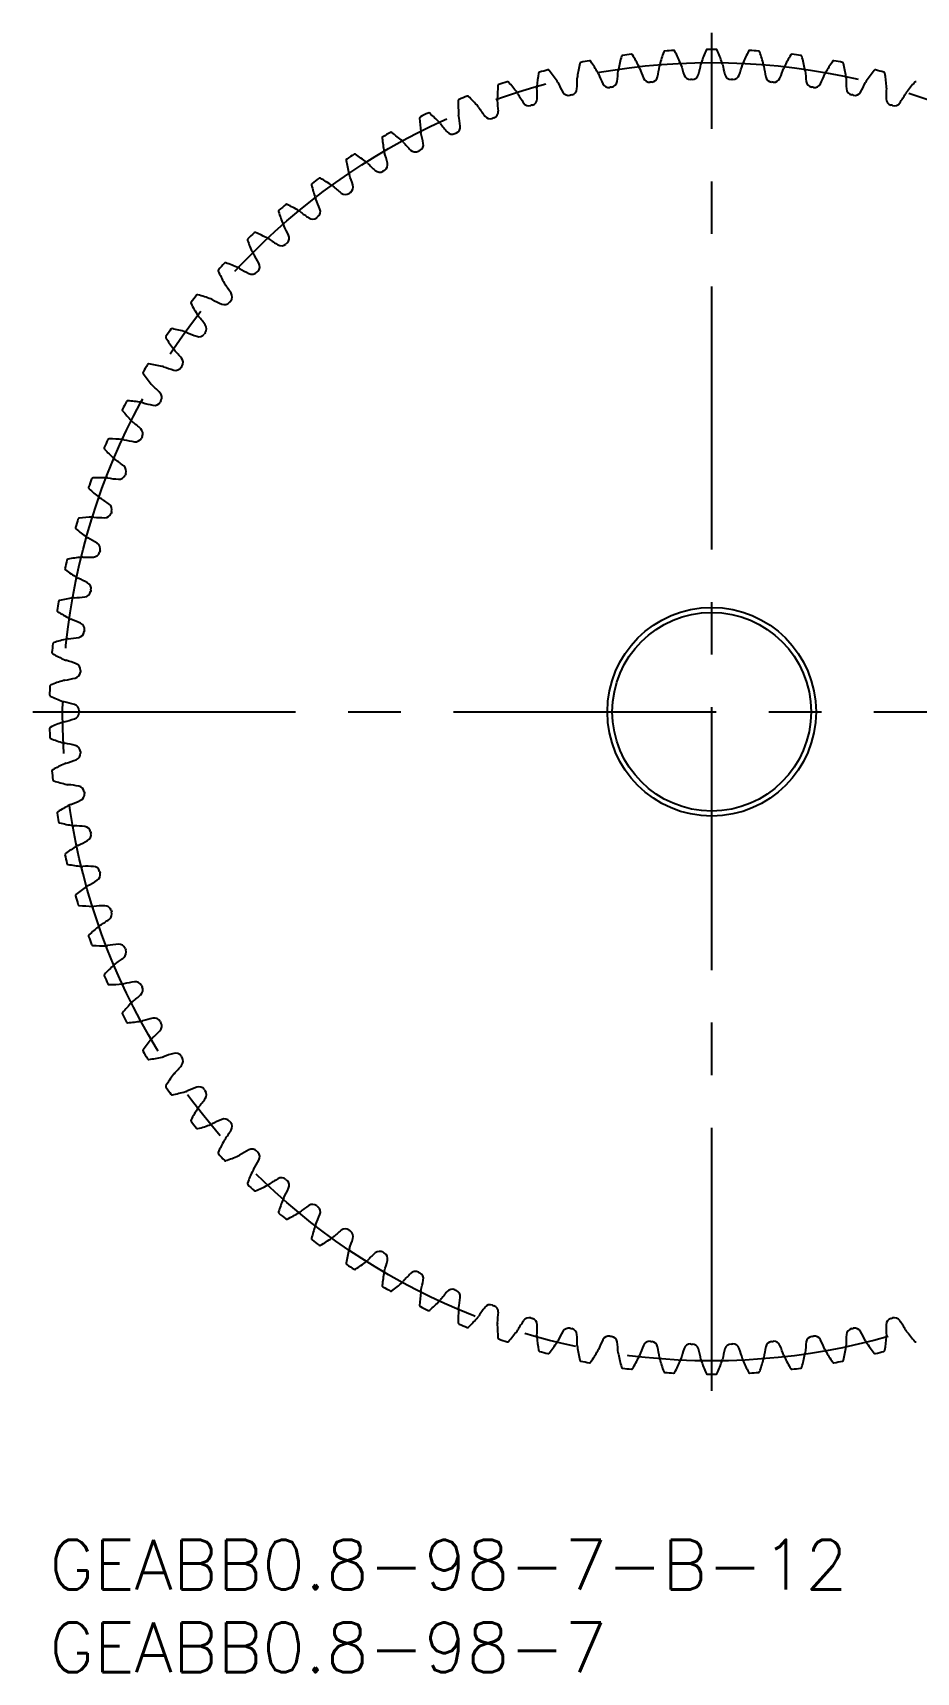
# Model space of a CAD drawing. Extents: x -1 to 120, y -8 to 91.
# Drawn here: x -1 to 52.4, y -8 to 91 of the extents above; entities that cross this region are included whole.
import ezdxf

# ---------------------------------------------------------------- set-up
doc = ezdxf.new("R2010")
doc.units = 0
doc.header["$LTSCALE"] = 0.5
doc.linetypes.add('CENTER', pattern=[50.8, 31.75, -6.35, 6.35, -6.35])
for name, color, linetype in [('MSM_CENTER', 1, 'CENTER'), ('MSM_CONTINUOUS', 7, 'CONTINUOUS'), ('MSM_PART_NUMBER', 7, 'CONTINUOUS')]:
    doc.layers.add(name, color=color, linetype=linetype)
doc.styles.get("Standard").update_dxf_attribs({"font": 'txt.shx', "height": 3, "bigfont": 'bigfont.shx'})

# ---------------------------------------------------------------- blocks, each defined once
blk = doc.blocks.new('*U2')
at = {"layer": 'MSM_PART_NUMBER'}
blk.add_text('GEABB0.8-98-7-B-12', height=3, dxfattribs=at).set_placement((0, -3))
blk = doc.blocks.new('*U3')
at = {"layer": 'MSM_PART_NUMBER'}
blk.add_text('GEABB0.8-98-7', height=3, dxfattribs=at).set_placement((0, -8))

msp = doc.modelspace()

# ---------------------------------------------------------------- linework, layer by layer
at = {"layer": 'MSM_CENTER'}
for p, q in [((40, 9), (40, 91)), ((-1, 50), (81, 50))]:
    msp.add_line(p, q, dxfattribs=at)
msp.add_circle((40, 50), 39.2, dxfattribs=at)
at = {"layer": 'MSM_CONTINUOUS'}
for radius in [6.3, 6]:
    msp.add_circle((40, 50), radius, dxfattribs=at)
for centre, radius, start, end in [((44.02, 86.634), 12.25, 168.15503, 171.93878), ((32.109, 89.132), 0.08, 101.40085, 168.15503), ((40, 50), 40, 100.63996, 101.40085), ((32.629, 89.234), 0.08, 33.88579, 100.63995), ((22.526, 82.448), 12.25, 30.10204, 33.88579), ((46.359, 86.301), 12.25, 164.48156, 168.26531), ((34.632, 89.557), 0.08, 97.72739, 164.48156), ((40, 50), 40, 96.96649, 97.72739), ((35.158, 89.625), 0.08, 30.21232, 96.9665), ((24.641, 83.501), 12.25, 26.42857, 30.21232), ((48.671, 85.819), 12.25, 160.80809, 164.59184), ((37.178, 89.82), 0.08, 94.05392, 160.80809), ((40, 50), 40, 93.29302, 94.05392), ((37.707, 89.854), 0.08, 26.53885, 93.29303), ((26.819, 84.416), 12.25, 22.7551, 26.53885), ((37.503, 88.898), 0.665, 15.10858, 22.75523), ((29.743, 91.052), 9.8, 344.7619, 348.56501), ((40, 88.978), 0.665, 160.91824, 168.56489), ((50.949, 85.19), 12.25, 157.13462, 160.91837), ((39.735, 89.919), 0.08, 90.38045, 157.13462), ((40, 50), 40, 89.61955, 90.38045), ((40.265, 89.919), 0.08, 22.86538, 89.61956), ((29.051, 85.19), 12.25, 19.08163, 22.86538), ((40, 88.978), 0.665, 11.43511, 19.08176), ((50.257, 91.052), 9.8, 191.43499, 195.2381), ((42.497, 88.898), 0.665, 157.24477, 164.89142), ((53.181, 84.416), 12.25, 153.46115, 157.2449), ((42.293, 89.854), 0.08, 86.70698, 153.46115), ((40, 50), 40, 85.94608, 86.70698), ((42.822, 89.82), 0.08, 19.19191, 85.94608), ((31.329, 85.819), 12.25, 15.40816, 19.19191), ((55.359, 83.501), 12.25, 149.78768, 153.57143), ((44.842, 89.625), 0.08, 83.03351, 149.78768), ((40, 50), 40, 82.27261, 83.03351), ((45.368, 89.557), 0.08, 15.51844, 82.27261), ((33.641, 86.301), 12.25, 11.73469, 15.51844), ((57.474, 82.448), 12.25, 146.11421, 149.89796), ((47.371, 89.234), 0.08, 79.36052, 146.11421), ((40, 50), 40, 78.59915, 79.36004), ((47.891, 89.132), 0.08, 11.84497, 78.59915), ((35.98, 86.634), 12.25, 8.06122, 11.84497), ((41.664, 86.817), 12.25, 171.8285, 175.61224), ((29.618, 88.546), 0.08, 105.07432, 171.8285), ((40, 50), 40, 104.31343, 105.07432), ((30.131, 88.681), 0.08, 37.55926, 104.31344), ((20.483, 81.262), 12.25, 33.77551, 37.55926), ((22.085, 88.335), 9.8, 355.7823, 359.58542), ((32.549, 88.259), 0.665, 171.93865, 179.5853), ((32.549, 88.259), 0.665, 22.45552, 30.10217), ((42.22, 92.256), 9.8, 202.4554, 206.25851), ((24.577, 89.404), 9.8, 352.10884, 355.91195), ((35.016, 88.658), 0.665, 168.26518, 175.91183), ((35.016, 88.658), 0.665, 18.78205, 26.4287), ((44.923, 92.027), 9.8, 198.78193, 202.58504), ((36.244, 88.417), 0.4, 202.58504, 275.58388), ((36.343, 88.426), 0.4, 275.43653, 348.43537), ((27.134, 90.311), 9.8, 348.43537, 352.23848), ((37.503, 88.898), 0.665, 164.59171, 172.23836), ((47.606, 91.625), 9.8, 195.10846, 198.91157), ((38.713, 88.579), 0.4, 198.91157, 271.91041), ((40, 50), 38.2, 91.76306, 91.92659), ((38.812, 88.582), 0.4, 271.76306, 344.7619), ((41.188, 88.582), 0.4, 195.2381, 268.23694), ((40, 50), 38.2, 88.08959, 88.25312), ((41.287, 88.579), 0.4, 268.08957, 341.08843), ((32.394, 91.625), 9.8, 341.08843, 344.89154), ((42.497, 88.898), 0.665, 7.76164, 15.40829), ((52.866, 90.311), 9.8, 187.76152, 191.56463), ((43.657, 88.426), 0.4, 191.56463, 264.56347), ((43.756, 88.417), 0.4, 264.4161, 337.41496), ((35.077, 92.027), 9.8, 337.41496, 341.21807), ((44.984, 88.658), 0.665, 153.5713, 161.21795), ((44.984, 88.658), 0.665, 4.08817, 11.73482), ((55.423, 89.404), 9.8, 184.08805, 187.89116), ((37.78, 92.256), 9.8, 333.74149, 337.5446), ((47.451, 88.259), 0.665, 149.89783, 157.54448), ((47.451, 88.259), 0.665, 0.4147, 8.06135), ((57.915, 88.335), 9.8, 180.41458, 184.2177), ((59.517, 81.262), 12.25, 142.44074, 146.22449), ((49.869, 88.681), 0.08, 75.68657, 142.44074), ((40, 50), 40, 74.92568, 75.68657), ((50.382, 88.546), 0.08, 8.1715, 74.92568), ((38.336, 86.817), 12.25, 4.38776, 8.1715), ((40, 50), 40, 111.66037, 112.42126), ((25.265, 87.101), 0.08, 44.9062, 111.66037), ((16.646, 78.51), 12.25, 41.12245, 44.9062), ((39.302, 86.848), 12.25, 175.50197, 179.28571), ((27.17, 87.802), 0.08, 108.74731, 175.50197), ((40, 50), 40, 107.9869, 108.74779), ((27.673, 87.969), 0.08, 41.23273, 107.9869), ((18.52, 79.948), 12.25, 37.44898, 41.23273), ((27.718, 86.992), 0.665, 29.80246, 37.4491), ((36.799, 92.193), 9.8, 209.80233, 213.60545), ((30.113, 87.703), 0.665, 175.61212, 183.25877), ((19.665, 87.108), 9.8, 359.45577, 3.25889), ((30.113, 87.703), 0.665, 26.12899, 33.77564), ((39.509, 92.311), 9.8, 206.12886, 209.93198), ((31.362, 87.621), 0.4, 209.93198, 282.93081), ((40, 50), 38.2, 102.78347, 102.94699), ((31.459, 87.643), 0.4, 282.78347, 355.78231), ((33.79, 88.097), 0.4, 206.25851, 279.25734), ((40, 50), 38.2, 99.11, 99.27353), ((33.888, 88.113), 0.4, 279.11, 352.10884), ((40, 50), 38.2, 95.43653, 95.60006), ((40, 50), 38.2, 84.41613, 84.57965), ((46.112, 88.113), 0.4, 187.89116, 260.89), ((40, 50), 38.2, 80.74266, 80.90618), ((46.21, 88.097), 0.4, 260.74263, 333.74149), ((48.541, 87.643), 0.4, 184.21769, 257.21653), ((40, 50), 38.2, 77.06919, 77.23271), ((48.638, 87.621), 0.4, 257.06916, 330.06802), ((40.491, 92.311), 9.8, 330.06802, 333.87114), ((49.887, 87.703), 0.665, 146.22436, 153.87101), ((60.335, 87.108), 9.8, 176.74111, 180.54423), ((49.887, 87.703), 0.665, 356.74123, 4.38788), ((43.201, 92.193), 9.8, 326.39455, 330.19767), ((52.282, 86.992), 0.665, 142.5509, 150.19754), ((61.48, 79.948), 12.25, 138.76727, 142.55102), ((52.327, 87.969), 0.08, 72.0131, 138.76727), ((40, 50), 40, 115.33384, 116.09473), ((22.919, 86.081), 0.08, 48.57967, 115.33384), ((14.867, 76.955), 12.25, 44.79592, 48.57967), ((36.943, 86.727), 12.25, 179.17544, 182.95918), ((24.774, 86.902), 0.08, 112.42175, 179.17544), ((25.373, 86.129), 0.665, 33.47593, 41.12257), ((34.102, 91.901), 9.8, 213.4758, 217.27892), ((26.715, 86.242), 0.4, 290.13041, 3.12924), ((27.718, 86.992), 0.665, 179.28559, 186.93224), ((17.33, 85.729), 9.8, 3.12924, 6.93236), ((28.97, 86.99), 0.4, 213.60545, 286.60428), ((40, 50), 38.2, 106.45694, 106.62046), ((29.065, 87.019), 0.4, 286.45694, 359.45578), ((50.935, 87.019), 0.4, 180.54422, 253.54306), ((40, 50), 38.2, 73.39572, 73.55924), ((51.03, 86.99), 0.4, 253.39569, 326.39455), ((22.441, 85.851), 0.08, 116.09522, 182.84891), ((34.596, 86.456), 12.25, 182.84891, 186.63265), ((23.088, 85.118), 0.665, 37.1494, 44.79604), ((31.429, 91.437), 9.8, 217.14927, 220.95239), ((24.421, 85.316), 0.4, 293.80388, 6.80271), ((25.373, 86.129), 0.665, 182.95906, 190.60571), ((15.087, 84.203), 9.8, 6.80271, 10.60583), ((26.622, 86.208), 0.4, 217.27892, 290.27775), ((40, 50), 38.2, 110.13041, 110.29393), ((20.18, 84.652), 0.08, 119.76868, 186.52237), ((32.271, 86.035), 12.25, 186.52237, 190.30612), ((40, 50), 40, 119.00731, 119.7682), ((20.642, 84.912), 0.08, 52.25314, 119.00731), ((13.192, 75.289), 12.25, 48.46939, 52.25314), ((20.873, 83.962), 0.665, 40.82287, 48.46951), ((28.792, 90.803), 9.8, 220.82274, 224.62586), ((22.19, 84.246), 0.4, 297.47735, 10.47618), ((23.088, 85.118), 0.665, 186.63253, 194.27918), ((12.947, 82.536), 9.8, 10.47618, 14.2793), ((24.33, 85.276), 0.4, 220.95239, 293.95122), ((40, 50), 38.2, 113.80388, 113.9674), ((18.001, 83.311), 0.08, 123.44215, 190.19584), ((29.978, 85.465), 12.25, 190.19584, 193.97959), ((40, 50), 40, 122.68078, 123.44167), ((18.445, 83.6), 0.08, 55.9266, 122.68078), ((11.627, 73.52), 12.25, 52.14286, 55.9266), ((18.736, 82.667), 0.665, 44.49633, 52.14298), ((20.873, 83.962), 0.665, 190.306, 197.95265), ((10.918, 80.736), 9.8, 14.14965, 17.95277), ((22.102, 84.2), 0.4, 224.62586, 297.62469), ((40, 50), 38.2, 117.47735, 117.64087), ((40, 50), 40, 126.35425, 127.11514), ((16.336, 82.15), 0.08, 59.60007, 126.35425), ((10.178, 71.653), 12.25, 55.81633, 59.60007), ((18.736, 82.667), 0.665, 193.97947, 201.62611), ((9.008, 78.81), 9.8, 17.82312, 21.62624), ((26.201, 90.001), 9.8, 224.49621, 228.29933), ((19.948, 82.983), 0.4, 228.29933, 301.29816), ((40, 50), 38.2, 121.15082, 121.31434), ((20.033, 83.034), 0.4, 301.15082, 14.14965), ((15.912, 81.833), 0.08, 127.11562, 193.86931), ((27.727, 84.75), 12.25, 193.86931, 197.65306), ((16.687, 81.237), 0.665, 48.1698, 55.81645), ((23.666, 89.035), 9.8, 228.16968, 231.9728), ((17.876, 81.63), 0.4, 231.9728, 304.97163), ((40, 50), 38.2, 124.82429, 124.98781), ((17.957, 81.687), 0.4, 304.82429, 17.82312), ((13.921, 80.224), 0.08, 130.78813, 197.54278), ((25.525, 83.893), 12.25, 197.54278, 201.32653), ((40, 50), 40, 130.02772, 130.78861), ((14.325, 80.568), 0.08, 63.27354, 130.02772), ((8.852, 69.698), 12.25, 59.4898, 63.27354), ((14.734, 79.679), 0.665, 51.84327, 59.48992), ((21.199, 87.908), 9.8, 231.84315, 235.64627), ((16.687, 81.237), 0.665, 197.65294, 205.29958), ((7.226, 76.765), 9.8, 21.49659, 25.29971), ((15.972, 80.21), 0.4, 308.49776, 21.49659), ((14.734, 79.679), 0.665, 201.32641, 208.97305), ((5.578, 74.61), 9.8, 25.17006, 28.97318), ((15.895, 80.148), 0.4, 235.64627, 308.6451), ((40, 50), 38.2, 128.49776, 128.66128), ((12.039, 78.491), 0.08, 134.4616, 201.21625), ((23.384, 82.896), 12.25, 201.21625, 205), ((40, 50), 40, 133.70119, 134.46208), ((12.419, 78.86), 0.08, 66.94701, 133.70119), ((7.654, 67.662), 12.25, 63.16327, 66.94701), ((12.884, 78), 0.665, 55.51674, 63.16339), ((18.809, 86.626), 9.8, 235.51662, 239.31974), ((14.012, 78.541), 0.4, 239.31974, 312.31857), ((40, 50), 38.2, 132.17123, 132.33475), ((14.086, 78.608), 0.4, 312.17123, 25.17006), ((12.884, 78), 0.665, 204.99987, 212.64652), ((4.072, 72.354), 9.8, 28.84353, 32.64665), ((10.271, 76.641), 0.08, 138.13603, 204.88972), ((21.31, 81.763), 12.25, 204.88972, 208.67347), ((40, 50), 40, 137.37466, 138.13555), ((10.627, 77.034), 0.08, 70.62048, 137.37466), ((6.589, 65.553), 12.25, 66.83674, 70.62048), ((11.146, 76.205), 0.665, 59.19021, 66.83686), ((16.506, 85.193), 9.8, 239.19009, 242.99321), ((12.237, 76.818), 0.4, 242.9932, 315.99204), ((40, 50), 38.2, 135.8447, 136.00822), ((12.306, 76.889), 0.4, 315.8447, 28.84353), ((11.146, 76.205), 0.665, 208.67334, 216.31999), ((2.714, 70.006), 9.8, 32.517, 36.32011), ((10.64, 75.059), 0.4, 319.51817, 32.517), ((8.625, 74.682), 0.08, 141.80902, 208.56319), ((19.314, 80.501), 12.25, 208.56319, 212.34694), ((40, 50), 40, 141.04812, 141.80902), ((8.955, 75.096), 0.08, 74.29395, 141.04812), ((5.661, 63.381), 12.25, 70.5102, 74.29395), ((9.526, 74.302), 0.665, 62.86368, 70.51033), ((14.299, 83.615), 9.8, 242.86356, 246.66668), ((10.576, 74.984), 0.4, 246.66667, 319.66551), ((40, 50), 38.2, 139.51817, 139.68169), ((9.526, 74.302), 0.665, 212.34681, 219.99346), ((1.509, 67.576), 9.8, 36.19047, 39.99358), ((9.095, 73.127), 0.4, 323.19163, 36.19047), ((7.108, 72.621), 0.08, 145.48249, 212.23666), ((17.402, 79.113), 12.25, 212.23666, 216.02041), ((40, 50), 40, 144.72159, 145.48249), ((7.411, 73.056), 0.08, 77.96742, 144.72159), ((4.874, 61.153), 12.25, 74.18367, 77.96742), ((8.032, 72.3), 0.665, 66.53715, 74.1838), ((12.198, 81.899), 9.8, 246.53703, 250.34014), ((9.036, 73.047), 0.4, 250.34014, 323.33898), ((40, 50), 38.2, 143.19164, 143.35516), ((8.032, 72.3), 0.665, 216.02028, 223.66693), ((0.462, 65.074), 9.8, 39.86394, 43.66705), ((7.677, 71.099), 0.4, 326.8651, 39.86394), ((5.726, 70.467), 0.08, 149.15596, 215.91013), ((40, 50), 40, 148.39506, 149.15596), ((15.583, 77.605), 12.25, 215.91013, 219.69388), ((6.001, 70.92), 0.08, 81.64089, 148.39506), ((4.232, 58.88), 12.25, 77.85714, 81.64089), ((6.669, 70.206), 0.665, 70.21062, 77.85727), ((10.212, 80.053), 9.8, 250.2105, 254.01361), ((7.623, 71.016), 0.4, 254.01361, 327.01245), ((40, 50), 38.2, 146.8651, 147.02863), ((6.669, 70.206), 0.665, 219.69375, 227.3404), ((-0.423, 62.51), 9.8, 43.53741, 47.34052), ((40, 50), 40, 152.06853, 152.82943), ((4.73, 68.699), 0.08, 85.31436, 152.06853), ((3.736, 56.57), 12.25, 81.53061, 85.31436), ((5.442, 68.029), 0.665, 73.88409, 81.53074), ((8.347, 78.082), 9.8, 253.88397, 257.68708), ((6.343, 68.898), 0.4, 257.68708, 330.68592), ((6.391, 68.985), 0.4, 330.53857, 43.53741), ((40, 50), 38.2, 150.53857, 150.7021), ((4.485, 68.229), 0.08, 152.82943, 219.5836), ((13.864, 75.984), 12.25, 219.5836, 223.36735), ((5.442, 68.029), 0.665, 223.36722, 231.01387), ((-1.141, 59.894), 9.8, 47.21088, 51.01399), ((40, 50), 40, 155.742, 156.5029), ((3.605, 66.401), 0.08, 88.98783, 155.742), ((3.39, 54.233), 12.25, 85.20408, 88.98783), ((4.358, 65.777), 0.665, 77.55756, 85.20421), ((6.613, 75.997), 9.8, 257.55744, 261.36055), ((5.201, 66.703), 0.4, 261.36055, 334.35939), ((5.244, 66.793), 0.4, 334.21204, 47.21088), ((40, 50), 38.2, 154.21204, 154.37557), ((3.39, 65.916), 0.08, 156.5029, 223.25707), ((12.253, 74.256), 12.25, 223.25707, 227.04082), ((4.358, 65.777), 0.665, 227.04069, 234.68734), ((-1.691, 57.238), 9.8, 50.88435, 54.68746), ((4.24, 64.531), 0.4, 337.88551, 50.88435), ((40, 50), 38.2, 157.88551, 158.04904), ((2.446, 63.538), 0.08, 160.17636, 226.93054), ((40, 50), 40, 159.41547, 160.17636), ((10.756, 72.428), 12.25, 226.93054, 230.71429), ((2.629, 64.035), 0.08, 92.6613, 159.41547), ((3.194, 51.879), 12.25, 88.87755, 92.6613), ((3.421, 63.462), 0.665, 81.23103, 88.87768), ((5.016, 73.804), 9.8, 261.23091, 265.03402), ((4.202, 64.439), 0.4, 265.03402, 338.03285), ((3.421, 63.462), 0.665, 230.71416, 238.36081), ((-2.069, 54.552), 9.8, 54.55781, 58.36093), ((3.382, 62.21), 0.4, 341.55898, 54.55782), ((40, 50), 40, 163.08894, 163.84983), ((1.806, 61.612), 0.08, 96.33477, 163.08894), ((3.149, 49.517), 12.25, 92.55102, 96.33477), ((2.633, 61.09), 0.665, 84.9045, 92.55115), ((3.563, 71.514), 9.8, 264.90437, 268.70749), ((3.351, 62.116), 0.4, 268.70749, 341.70632), ((40, 50), 38.2, 161.55898, 161.7225), ((1.655, 61.104), 0.08, 163.84983, 230.60401), ((9.379, 70.509), 12.25, 230.60401, 234.38775), ((2.633, 61.09), 0.665, 234.38763, 242.03428), ((-2.274, 51.847), 9.8, 58.23128, 62.0344), ((2.65, 59.743), 0.4, 272.38096, 345.37979), ((2.675, 59.839), 0.4, 345.23245, 58.23129), ((40, 50), 38.2, 165.23245, 165.39597), ((1.023, 58.624), 0.08, 167.5233, 234.27748), ((40, 50), 40, 166.76241, 167.5233), ((8.128, 68.505), 12.25, 234.27748, 238.06122), ((1.141, 59.141), 0.08, 100.00824, 166.76241), ((3.256, 47.156), 12.25, 96.22449, 100.00824), ((2, 58.673), 0.665, 88.57797, 96.22462), ((2.259, 69.135), 9.8, 268.57784, 272.38096), ((2, 58.673), 0.665, 238.0611, 245.70775), ((-2.305, 49.135), 9.8, 61.90475, 65.70787), ((2.121, 57.427), 0.4, 348.90592, 61.90475), ((40, 50), 40, 170.43588, 171.19677), ((0.635, 56.633), 0.08, 103.68171, 170.43588), ((3.513, 44.808), 12.25, 99.89796, 103.68171), ((1.522, 56.221), 0.665, 92.25144, 99.89808), ((1.111, 66.678), 9.8, 272.25131, 276.05443), ((2.102, 57.33), 0.4, 276.05443, 349.05326), ((40, 50), 38.2, 168.90592, 169.06944), ((0.55, 56.109), 0.08, 171.19677, 237.95095), ((7.008, 66.425), 12.25, 237.95095, 241.73469), ((1.522, 56.221), 0.665, 241.73457, 249.38122), ((-2.163, 46.426), 9.8, 65.57822, 69.38134), ((0.122, 64.152), 9.8, 275.92478, 279.7279), ((1.711, 54.887), 0.4, 279.7279, 352.72673), ((1.723, 54.985), 0.4, 352.57939, 65.57822), ((40, 50), 38.2, 172.57939, 172.74291), ((40, 50), 40, 174.10935, 174.87024), ((0.24, 53.569), 0.08, 174.87024, 241.62442), ((6.024, 64.277), 12.25, 241.62442, 245.40816), ((0.291, 54.097), 0.08, 107.35518, 174.10935), ((3.921, 42.481), 12.25, 103.57143, 107.35518), ((1.202, 53.743), 0.665, 95.92491, 103.57155), ((1.202, 53.743), 0.665, 245.40804, 253.05469), ((-1.848, 43.732), 9.8, 69.25169, 73.05481), ((1.483, 52.523), 0.4, 356.25285, 69.25169), ((40, 50), 38.2, 176.25286, 176.41638), ((40, 50), 40, 177.78282, 178.54371), ((0.11, 51.544), 0.08, 111.02865, 177.78282), ((4.477, 40.185), 12.25, 107.2449, 111.02865), ((1.042, 51.249), 0.665, 99.59838, 107.24502), ((-0.702, 61.568), 9.8, 279.59825, 283.40137), ((1.476, 52.424), 0.4, 283.40136, 356.4002), ((0.093, 51.015), 0.08, 178.54371, 245.29789), ((5.179, 62.071), 12.25, 245.29789, 249.08163), ((1.042, 51.249), 0.665, 249.08151, 256.72816), ((-1.36, 41.064), 9.8, 72.92516, 76.72828), ((-1.36, 58.936), 9.8, 283.27172, 287.07484), ((1.4, 50.05), 0.4, 359.92632, 72.92516), ((1.4, 49.95), 0.4, 287.07483, 0.07367), ((40, 50), 38.2, 179.92633, 180.08985), ((0.093, 48.985), 0.08, 114.70211, 181.45629), ((40, 50), 40, 181.45629, 182.21718), ((5.179, 37.929), 12.25, 110.91837, 114.70211), ((1.042, 48.751), 0.665, 103.27184, 110.91849), ((0.11, 48.456), 0.08, 182.21718, 248.97135), ((4.477, 59.815), 12.25, 248.97135, 252.7551), ((1.042, 48.751), 0.665, 252.75498, 260.40162), ((-0.702, 38.432), 9.8, 76.59863, 80.40175), ((1.476, 47.576), 0.4, 3.59979, 76.59863), ((40, 50), 38.2, 183.5998, 183.76332), ((6.024, 35.723), 12.25, 114.59184, 118.37558), ((1.202, 46.257), 0.665, 106.94531, 114.59196), ((-1.848, 56.268), 9.8, 286.94519, 290.74831), ((1.483, 47.477), 0.4, 290.7483, 3.74714), ((0.24, 46.431), 0.08, 118.37558, 185.12976), ((40, 50), 40, 185.12976, 185.89065), ((0.291, 45.903), 0.08, 185.89065, 252.64482), ((3.921, 57.519), 12.25, 252.64482, 256.42857), ((1.202, 46.257), 0.665, 256.42845, 264.07509), ((0.122, 35.848), 9.8, 80.2721, 84.07522), ((-2.163, 53.574), 9.8, 290.61866, 294.42178), ((1.711, 45.113), 0.4, 7.27326, 80.2721), ((1.723, 45.015), 0.4, 294.42177, 7.42061), ((40, 50), 38.2, 187.27327, 187.43679), ((0.55, 43.891), 0.08, 122.04905, 188.80323), ((40, 50), 40, 188.80323, 189.56412), ((7.008, 33.575), 12.25, 118.26531, 122.04905), ((1.522, 43.779), 0.665, 110.61878, 118.26543), ((0.635, 43.367), 0.08, 189.56412, 256.31829), ((3.513, 55.192), 12.25, 256.31829, 260.10204), ((1.522, 43.779), 0.665, 260.10192, 267.74856), ((1.111, 33.322), 9.8, 83.94557, 87.74869), ((2.102, 42.67), 0.4, 10.94673, 83.94557), ((2.121, 42.573), 0.4, 298.09525, 11.09408), ((40, 50), 38.2, 190.94674, 191.11026), ((8.128, 31.495), 12.25, 121.93878, 125.72252), ((2, 41.327), 0.665, 114.29225, 121.9389), ((-2.305, 50.865), 9.8, 294.29213, 298.09525), ((1.023, 41.376), 0.08, 125.72252, 192.4767), ((40, 50), 40, 192.4767, 193.23759), ((1.141, 40.859), 0.08, 193.23759, 259.99176), ((3.256, 52.844), 12.25, 259.99176, 263.77551), ((2, 41.327), 0.665, 263.77538, 271.42203), ((2.259, 30.865), 9.8, 87.61904, 91.42216), ((2.65, 40.257), 0.4, 14.6202, 87.61904), ((-2.274, 48.153), 9.8, 297.9656, 301.76872), ((2.675, 40.161), 0.4, 301.76871, 14.76755), ((40, 50), 38.2, 194.62021, 194.78373), ((1.655, 38.896), 0.08, 129.39599, 196.15017), ((40, 50), 40, 196.15017, 196.91106), ((9.379, 29.491), 12.25, 125.61225, 129.39599), ((2.633, 38.91), 0.665, 117.96572, 125.61237), ((1.806, 38.388), 0.08, 196.91106, 263.66523), ((3.149, 50.483), 12.25, 263.66523, 267.44898), ((2.633, 38.91), 0.665, 267.44885, 275.0955), ((3.563, 28.486), 9.8, 91.29251, 95.09563), ((3.351, 37.884), 0.4, 18.29367, 91.29251), ((3.382, 37.79), 0.4, 305.44218, 18.44102), ((40, 50), 38.2, 198.29368, 198.4572), ((10.756, 27.572), 12.25, 129.28571, 133.06946), ((3.421, 36.538), 0.665, 121.63919, 129.28584), ((-2.069, 45.448), 9.8, 301.63907, 305.44219), ((2.446, 36.462), 0.08, 133.06946, 199.82364), ((40, 50), 40, 199.82364, 200.58453), ((2.629, 35.965), 0.08, 200.58453, 267.3387), ((3.194, 48.121), 12.25, 267.3387, 271.12245), ((3.421, 36.538), 0.665, 271.12232, 278.76897), ((5.016, 26.196), 9.8, 94.96598, 98.76909), ((4.202, 35.561), 0.4, 21.96714, 94.96598), ((40, 50), 38.2, 201.96715, 202.13067), ((12.253, 25.744), 12.25, 132.95918, 136.74293), ((4.358, 34.223), 0.665, 125.31266, 132.95931), ((-1.691, 42.762), 9.8, 305.31254, 309.11565), ((4.24, 35.469), 0.4, 309.11565, 22.11449), ((3.39, 34.084), 0.08, 136.74293, 203.4971), ((40, 50), 40, 203.4971, 204.258), ((6.613, 24.003), 9.8, 98.63945, 102.44256), ((5.201, 33.297), 0.4, 25.6406, 98.63945), ((3.605, 33.599), 0.08, 204.258, 271.01217), ((3.39, 45.767), 12.25, 271.01217, 274.79592), ((4.358, 34.223), 0.665, 274.79579, 282.44244), ((-1.141, 40.106), 9.8, 308.98601, 312.78912), ((5.244, 33.207), 0.4, 312.78912, 25.78796), ((40, 50), 38.2, 205.64061, 205.80414), ((4.485, 31.771), 0.08, 140.4164, 207.17057), ((40, 50), 40, 207.17057, 207.93147), ((13.864, 24.016), 12.25, 136.63265, 140.4164), ((5.442, 31.971), 0.665, 128.98613, 136.63278), ((4.73, 31.301), 0.08, 207.93147, 274.68564), ((3.736, 43.43), 12.25, 274.68564, 278.46939), ((5.442, 31.971), 0.665, 278.46926, 286.11591), ((8.347, 21.918), 9.8, 102.31292, 106.11603), ((-0.423, 37.49), 9.8, 312.65948, 316.46259), ((6.343, 31.102), 0.4, 29.31408, 102.31292), ((6.391, 31.015), 0.4, 316.46259, 29.46143), ((40, 50), 38.2, 209.31408, 209.47761), ((15.583, 22.395), 12.25, 140.30612, 144.08987), ((6.669, 29.794), 0.665, 132.6596, 140.30625), ((5.726, 29.533), 0.08, 144.08987, 210.84404), ((40, 50), 40, 210.84404, 211.60494), ((6.001, 29.08), 0.08, 211.60494, 278.35911), ((4.232, 41.12), 12.25, 278.35911, 282.14286), ((6.669, 29.794), 0.665, 282.14273, 289.78938), ((10.212, 19.947), 9.8, 105.98639, 109.7895), ((7.623, 28.984), 0.4, 32.98755, 105.98639), ((40, 50), 38.2, 212.98755, 213.15108), ((7.677, 28.901), 0.4, 320.13606, 33.1349), ((17.402, 20.887), 12.25, 143.97959, 147.76334), ((8.032, 27.7), 0.665, 136.33307, 143.97972), ((0.462, 34.926), 9.8, 316.33295, 320.13606), ((7.108, 27.379), 0.08, 147.76334, 214.51751), ((40, 50), 40, 214.51751, 215.27841), ((7.411, 26.944), 0.08, 215.27841, 282.03258), ((4.874, 38.847), 12.25, 282.03258, 285.81633), ((8.032, 27.7), 0.665, 285.8162, 293.46285), ((12.198, 18.101), 9.8, 109.65986, 113.46297), ((9.036, 26.953), 0.4, 36.66102, 109.65986), ((40, 50), 38.2, 216.66102, 216.82455), ((9.095, 26.873), 0.4, 323.80952, 36.80837), ((19.314, 19.499), 12.25, 147.65306, 151.43681), ((9.526, 25.698), 0.665, 140.00654, 147.65319), ((1.509, 32.424), 9.8, 320.00642, 323.80953), ((8.625, 25.318), 0.08, 151.43681, 218.19098), ((40, 50), 40, 218.19098, 218.95188), ((8.955, 24.904), 0.08, 218.95188, 285.70605), ((5.661, 36.619), 12.25, 285.70605, 289.4898), ((9.526, 25.698), 0.665, 289.48967, 297.13632), ((14.299, 16.385), 9.8, 113.33332, 117.13644), ((10.576, 25.016), 0.4, 40.33449, 113.33333), ((40, 50), 38.2, 220.33449, 220.49802), ((10.64, 24.941), 0.4, 327.48299, 40.48183), ((21.31, 18.237), 12.25, 151.32653, 155.11028), ((11.146, 23.795), 0.665, 143.68001, 151.32666), ((2.714, 29.994), 9.8, 323.67989, 327.483), ((10.271, 23.359), 0.08, 155.11028, 221.86445), ((40, 50), 40, 221.86445, 222.62534), ((10.627, 22.966), 0.08, 222.62534, 289.37952), ((6.589, 34.447), 12.25, 289.37952, 293.16326), ((11.146, 23.795), 0.665, 293.16314, 300.80979), ((16.506, 14.807), 9.8, 117.00679, 120.80991), ((12.237, 23.182), 0.4, 44.00796, 117.0068), ((4.072, 27.646), 9.8, 327.35335, 331.15647), ((40, 50), 38.2, 224.00796, 224.17148), ((12.306, 23.111), 0.4, 331.15646, 44.1553), ((23.384, 17.104), 12.25, 155, 158.78375), ((12.884, 22), 0.665, 147.35348, 155.00013), ((18.809, 13.374), 9.8, 120.68026, 124.48338), ((14.012, 21.459), 0.4, 47.68143, 120.68026), ((12.039, 21.509), 0.08, 158.78375, 225.53792), ((40, 50), 40, 225.53792, 226.29881), ((12.419, 21.14), 0.08, 226.29881, 293.05299), ((7.654, 32.338), 12.25, 293.05299, 296.83673), ((12.884, 22), 0.665, 296.83661, 304.48326), ((5.578, 25.39), 9.8, 331.02682, 334.82994), ((40, 50), 38.2, 227.68143, 227.84495), ((14.086, 21.392), 0.4, 334.82993, 47.82877), ((25.525, 16.107), 12.25, 158.67347, 162.45722), ((14.734, 20.321), 0.665, 151.02695, 158.67359), ((21.199, 12.092), 9.8, 124.35373, 128.15685), ((15.895, 19.852), 0.4, 51.35489, 124.35373), ((40, 50), 38.2, 231.3549, 231.51842), ((15.972, 19.79), 0.4, 338.5034, 51.50224), ((13.921, 19.776), 0.08, 162.45722, 229.21139), ((40, 50), 40, 229.21139, 229.97228), ((14.325, 19.432), 0.08, 229.97228, 296.72646), ((8.852, 30.302), 12.25, 296.72646, 300.5102), ((14.734, 20.321), 0.665, 300.51008, 308.15673), ((27.727, 15.25), 12.25, 162.34694, 166.13069), ((16.687, 18.763), 0.665, 154.70042, 162.34706), ((7.226, 23.235), 9.8, 334.70029, 338.50341), ((15.912, 18.167), 0.08, 166.13069, 232.88486), ((40, 50), 40, 232.88486, 233.64575), ((10.178, 28.347), 12.25, 300.39993, 304.18367), ((16.687, 18.763), 0.665, 304.18355, 311.8302), ((23.666, 10.965), 9.8, 128.0272, 131.83032), ((17.876, 18.37), 0.4, 55.02836, 128.0272), ((40, 50), 38.2, 235.02837, 235.19189), ((9.008, 21.19), 9.8, 338.37376, 342.17688), ((17.957, 18.313), 0.4, 342.17686, 55.17571), ((16.336, 17.85), 0.08, 233.64575, 300.39993), ((29.978, 14.535), 12.25, 166.02041, 169.80416), ((18.736, 17.333), 0.665, 158.37389, 166.02053), ((18.736, 17.333), 0.665, 307.85702, 315.50367), ((26.201, 9.999), 9.8, 131.70067, 135.50379), ((19.948, 17.017), 0.4, 58.70183, 131.70067), ((40, 50), 38.2, 238.70184, 238.86536), ((20.033, 16.966), 0.4, 345.85034, 58.84918), ((10.918, 19.264), 9.8, 342.04723, 345.85035), ((18.001, 16.689), 0.08, 169.80416, 236.55833), ((40, 50), 40, 236.55833, 237.31922), ((18.445, 16.4), 0.08, 237.31922, 304.0734), ((11.627, 26.48), 12.25, 304.0734, 307.85714), ((32.271, 13.965), 12.25, 169.69388, 173.47763), ((20.873, 16.038), 0.665, 162.04735, 169.694), ((28.792, 9.197), 9.8, 135.37414, 139.17726), ((22.102, 15.8), 0.4, 62.3753, 135.37414), ((40, 50), 38.2, 242.37531, 242.53883), ((22.19, 15.754), 0.4, 349.52381, 62.52265), ((20.18, 15.348), 0.08, 173.47763, 240.2318), ((40, 50), 40, 240.2318, 240.99269), ((20.642, 15.088), 0.08, 240.99269, 307.74686), ((13.192, 24.711), 12.25, 307.74686, 311.53061), ((20.873, 16.038), 0.665, 311.53049, 319.17713), ((34.596, 13.544), 12.25, 173.36735, 177.15109), ((23.088, 14.882), 0.665, 165.72082, 173.36747), ((12.947, 17.464), 9.8, 345.7207, 349.52382), ((31.429, 8.563), 9.8, 139.04761, 142.85073), ((24.33, 14.724), 0.4, 66.04877, 139.04761), ((40, 50), 38.2, 246.04878, 246.2123), ((24.421, 14.684), 0.4, 353.19727, 66.19612), ((22.441, 14.149), 0.08, 177.15109, 243.90527), ((40, 50), 40, 243.90527, 244.66616), ((14.867, 23.045), 12.25, 311.42033, 315.20408), ((23.088, 14.882), 0.665, 315.20396, 322.8506), ((36.943, 13.273), 12.25, 177.04082, 180.82456), ((25.373, 13.871), 0.665, 169.39429, 177.04094), ((15.087, 15.797), 9.8, 349.39417, 353.19729), ((34.102, 8.099), 9.8, 142.72108, 146.5242), ((26.622, 13.792), 0.4, 69.72224, 142.72108), ((40, 50), 38.2, 249.72225, 249.88577), ((26.715, 13.758), 0.4, 356.87074, 69.86959), ((22.919, 13.919), 0.08, 244.66616, 311.42033), ((24.774, 13.098), 0.08, 180.82456, 247.57874), ((40, 50), 40, 247.57874, 248.33963), ((16.646, 21.49), 12.25, 315.0938, 318.87755), ((25.373, 13.871), 0.665, 318.87743, 326.52407), ((27.718, 13.008), 0.665, 173.06776, 180.71441), ((39.302, 13.152), 12.25, 180.71429, 184.49803), ((17.33, 14.271), 9.8, 353.06764, 356.87076), ((36.799, 7.807), 9.8, 146.39455, 150.19767), ((28.97, 13.01), 0.4, 73.39571, 146.39455), ((40, 50), 38.2, 253.39572, 253.55924), ((29.065, 12.981), 0.4, 0.54421, 73.54306), ((19.665, 12.892), 9.8, 356.74111, 0.54423), ((50.935, 12.981), 0.4, 106.45694, 179.45578), ((60.335, 12.892), 9.8, 179.45577, 183.25889), ((40, 50), 38.2, 286.45694, 286.62046), ((51.03, 13.01), 0.4, 33.60545, 106.60428), ((43.201, 7.807), 9.8, 29.80233, 33.60545), ((25.265, 12.899), 0.08, 248.33963, 315.0938), ((27.17, 12.198), 0.08, 184.49803, 251.25221), ((40, 50), 40, 251.25221, 252.0131), ((27.673, 12.031), 0.08, 252.0131, 318.76727), ((18.52, 20.052), 12.25, 318.76727, 322.55102), ((27.718, 13.008), 0.665, 322.5509, 330.19754), ((30.113, 12.297), 0.665, 176.74123, 184.38788), ((41.664, 13.183), 12.25, 184.38776, 188.1715), ((20.483, 18.738), 12.25, 322.44074, 326.22449), ((30.113, 12.297), 0.665, 326.22436, 333.87101), ((39.509, 7.689), 9.8, 150.06802, 153.87114), ((31.362, 12.379), 0.4, 77.06918, 150.06802), ((40, 50), 38.2, 257.06919, 257.23271), ((31.459, 12.357), 0.4, 4.21768, 77.21653), ((22.085, 11.665), 9.8, 0.41458, 4.21769), ((42.22, 7.744), 9.8, 153.74149, 157.5446), ((33.79, 11.903), 0.4, 80.74265, 153.74149), ((40, 50), 38.2, 260.74266, 260.90618), ((33.888, 11.887), 0.4, 7.89115, 80.89), ((24.577, 10.596), 9.8, 4.08805, 7.89116), ((36.244, 11.583), 0.4, 84.41612, 157.41496), ((40, 50), 38.2, 264.41613, 264.57965), ((36.343, 11.574), 0.4, 11.56462, 84.56347), ((43.657, 11.574), 0.4, 95.43653, 168.43537), ((40, 50), 38.2, 275.43653, 275.60006), ((43.756, 11.583), 0.4, 22.58503, 95.58388), ((55.423, 10.596), 9.8, 172.10884, 175.91195), ((46.112, 11.887), 0.4, 99.11, 172.10884), ((40, 50), 38.2, 279.11, 279.27353), ((46.21, 11.903), 0.4, 26.2585, 99.25734), ((37.78, 7.744), 9.8, 22.4554, 26.25851), ((57.915, 11.665), 9.8, 175.7823, 179.58542), ((48.541, 12.357), 0.4, 102.78347, 175.78231), ((40, 50), 38.2, 282.78347, 282.94699), ((48.638, 12.379), 0.4, 29.93197, 102.93081), ((40.491, 7.689), 9.8, 26.12886, 29.93198), ((49.887, 12.297), 0.665, 206.12899, 213.77564), ((59.517, 18.738), 12.25, 213.77551, 217.55926), ((38.336, 13.183), 12.25, 351.8285, 355.61224), ((49.887, 12.297), 0.665, 355.61212, 3.25877), ((52.282, 13.008), 0.665, 209.80246, 217.4491), ((61.48, 20.052), 12.25, 217.44898, 221.23273), ((52.327, 12.031), 0.08, 221.23273, 287.9869), ((29.618, 11.454), 0.08, 188.1715, 254.92568), ((40, 50), 40, 254.92568, 255.68657), ((30.131, 11.319), 0.08, 255.68657, 322.44074), ((32.549, 11.741), 0.665, 180.4147, 188.06135), ((44.02, 13.366), 12.25, 188.06122, 191.84497), ((22.526, 17.552), 12.25, 326.11421, 329.89796), ((32.549, 11.741), 0.665, 329.89783, 337.54448), ((35.016, 11.342), 0.665, 184.08817, 191.73482), ((46.359, 13.699), 12.25, 191.73469, 195.51844), ((24.641, 16.499), 12.25, 329.78768, 333.57143), ((35.016, 11.342), 0.665, 333.5713, 341.21795), ((44.923, 7.973), 9.8, 157.41496, 161.21807), ((27.134, 9.689), 9.8, 7.76152, 11.56463), ((37.503, 11.102), 0.665, 187.76164, 195.40829), ((48.671, 14.181), 12.25, 195.40816, 199.19191), ((37.503, 11.102), 0.665, 337.24477, 344.89142), ((47.606, 8.375), 9.8, 161.08843, 164.89154), ((38.713, 11.421), 0.4, 88.08959, 161.08843), ((40, 50), 38.2, 268.08959, 268.25312), ((38.812, 11.418), 0.4, 15.23809, 88.23694), ((29.743, 8.948), 9.8, 11.43499, 15.2381), ((40, 11.022), 0.665, 191.43511, 199.08176), ((40, 11.022), 0.665, 340.91824, 348.56489), ((50.257, 8.948), 9.8, 164.7619, 168.56501), ((41.188, 11.418), 0.4, 91.76306, 164.7619), ((40, 50), 38.2, 271.76306, 271.92659), ((41.287, 11.421), 0.4, 18.91156, 91.91041), ((32.394, 8.375), 9.8, 15.10846, 18.91157), ((42.497, 11.102), 0.665, 195.10858, 202.75523), ((31.329, 14.181), 12.25, 340.80809, 344.59184), ((42.497, 11.102), 0.665, 344.59171, 352.23836), ((52.866, 9.689), 9.8, 168.43537, 172.23848), ((35.077, 7.973), 9.8, 18.78193, 22.58504), ((44.984, 11.342), 0.665, 198.78205, 206.4287), ((55.359, 16.499), 12.25, 206.42857, 210.21232), ((33.641, 13.699), 12.25, 344.48156, 348.26531), ((44.984, 11.342), 0.665, 348.26518, 355.91183), ((47.451, 11.741), 0.665, 202.45552, 210.10217), ((57.474, 17.552), 12.25, 210.10204, 213.88579), ((35.98, 13.366), 12.25, 348.15503, 351.93878), ((47.451, 11.741), 0.665, 351.93865, 359.5853), ((49.869, 11.319), 0.08, 217.55926, 284.31343), ((40, 50), 40, 284.31343, 285.07433), ((50.382, 11.454), 0.08, 285.07481, 351.8285), ((32.109, 10.868), 0.08, 191.84497, 258.59915), ((40, 50), 40, 258.59915, 259.36004), ((32.629, 10.766), 0.08, 259.36004, 326.11421), ((34.632, 10.443), 0.08, 195.51844, 262.27261), ((40, 50), 40, 262.27261, 263.03351), ((35.158, 10.375), 0.08, 263.03351, 329.78768), ((37.178, 10.18), 0.08, 199.19191, 265.94608), ((40, 50), 40, 265.94608, 266.70698), ((37.707, 10.146), 0.08, 266.70698, 333.46115), ((26.819, 15.584), 12.25, 333.46115, 337.2449), ((50.949, 14.81), 12.25, 199.08163, 202.86538), ((39.735, 10.081), 0.08, 202.86538, 269.61955), ((40, 50), 40, 269.61955, 270.38045), ((40.265, 10.081), 0.08, 270.38093, 337.13462), ((29.051, 14.81), 12.25, 337.13462, 340.91837), ((53.181, 15.584), 12.25, 202.7551, 206.53885), ((42.293, 10.146), 0.08, 206.53885, 273.29302), ((40, 50), 40, 273.29302, 274.05392), ((42.822, 10.18), 0.08, 274.05392, 340.80809), ((44.842, 10.375), 0.08, 210.21232, 276.96649), ((40, 50), 40, 276.96649, 277.72739), ((45.368, 10.443), 0.08, 277.72787, 344.48156), ((47.371, 10.766), 0.08, 213.88579, 280.63996), ((40, 50), 40, 280.63996, 281.40085), ((47.891, 10.868), 0.08, 281.40085, 348.15503)]:
    msp.add_arc(centre, radius, start, end, dxfattribs=at)

# ---------------------------------------------------------------- block references
for name in ['*U2', '*U3']:
    msp.add_blockref(name, (0, 0), dxfattribs=at)

doc.saveas('drawing.dxf')
